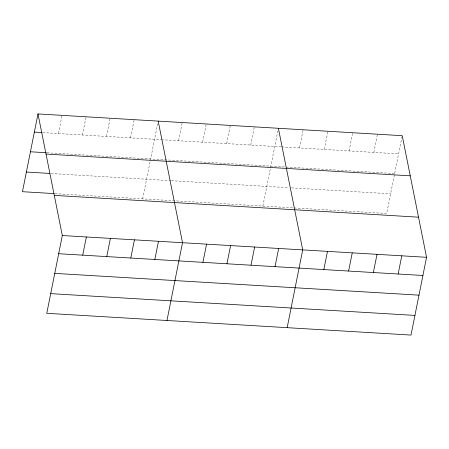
<?xml version="1.0" encoding="UTF-8"?>
<svg xmlns="http://www.w3.org/2000/svg" width="449" height="449" viewBox="0 0 449 449"><rect width="100%" height="100%" fill="white"/><g stroke="black" fill="none" stroke-linecap="round" stroke-linejoin="round"><path stroke-width="0.34" stroke-dasharray="2.25 1.68" d="M58.398 133.549L62.029 115.359M82.436 134.986L86.073 116.796M106.475 136.423L110.112 118.233M130.513 137.86L134.15 119.67M142.647 198.885L157.65 123.801M178.595 140.733L182.227 122.543M202.634 142.17L206.271 123.98M226.672 143.607L230.309 125.417M250.71 145.044L254.347 126.854M262.845 206.074L277.847 130.985M299.517 147.962L303.154 129.772M324.285 149.444L327.922 131.254M349.053 150.926L352.69 132.73M373.821 152.407L377.457 134.212M402.091 136.367L386.684 213.471L54.733 193.631M42.599 132.607L160.736 139.667M161.421 139.706L280.945 146.851M281.63 146.896L398.589 153.884M46.909 152.761L394.66 173.55M51.107 173.516L170.614 180.661M171.305 180.7L288.791 187.721M291.541 187.89L390.613 193.811"/><path stroke-width="0.67" d="M37.991 113.923L62.316 235.529L46.775 313.307L411.009 335.077L426.55 257.299L402.225 135.693L37.991 113.923L22.45 191.701L54.043 193.592M82.723 255.155L86.354 236.965M106.761 256.592L110.392 238.402M130.799 258.029L134.436 239.839M154.838 259.466L158.475 241.276M166.972 320.491L182.513 242.713L158.188 121.107M202.92 262.339L206.551 244.149M226.958 263.776L230.59 245.586M250.997 265.213L254.634 247.023M275.035 266.65L278.672 248.46M287.169 327.675L302.71 249.897L278.386 128.291M323.841 269.568L327.478 251.378M348.609 271.05L352.246 252.854M373.377 272.532L377.014 254.336M398.145 274.013L401.782 255.818M34.354 132.113L41.914 132.567M30.425 151.779L46.225 152.722M46.017 154.052L410.251 175.823M26.379 172.034L49.732 173.432M54.29 195.394L418.524 217.17M62.316 235.529L426.55 257.299M58.679 253.719L422.913 275.49M54.75 273.385L418.984 295.156M50.703 293.64L414.938 315.417"/></g></svg>
